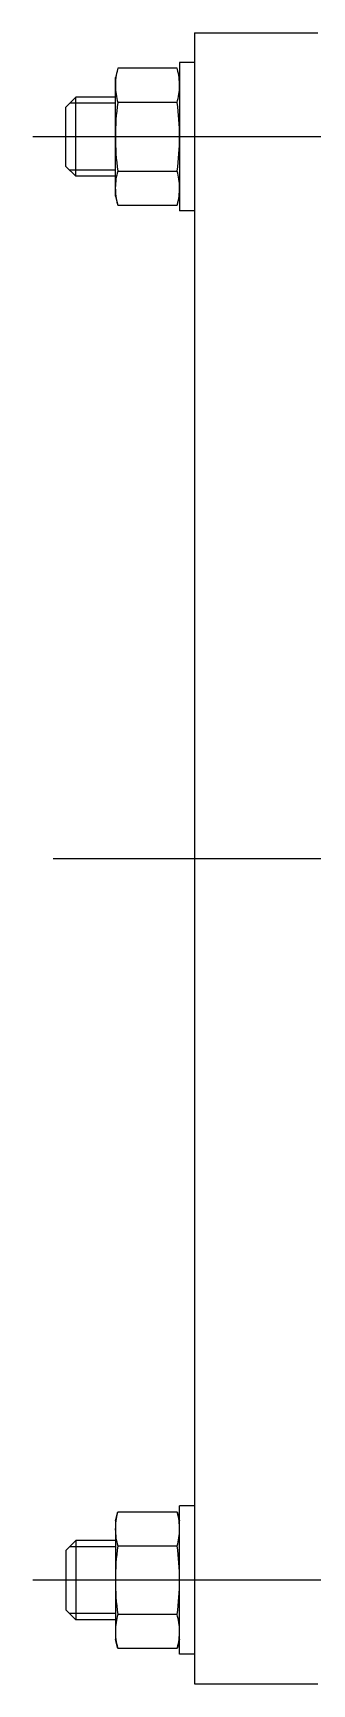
# Model space of a CAD drawing. Header units: millimetres. Extents: x -1838618 to -1600818, y -1770412 to -1553248.
# Drawn here: x -1818056.5 to -1817999.9, y -1654885.6 to -1654551.6 of the extents above; entities that cross this region are included whole.
import ezdxf

# ---------------------------------------------------------------- set-up
doc = ezdxf.new("R2010")
doc.units = ezdxf.units.MM
doc.header["$LTSCALE"] = 100
doc.linetypes.add('CENTER2', pattern=[28.575, 19.05, -3.175, 3.175, -3.175])
doc.layers.add('PV', color=7, linetype='Continuous')

# ---------------------------------------------------------------- blocks, each defined once
blk = doc.blocks.new('GENERATE')
at = {"layer": 'PV', "color": 9, "linetype": 'CENTER2', "ltscale": 25.4}
for p, q in [((-1919.5, 904.88), (-1894.5, 904.88)), ((-1919.5, 904.88), (-1919.5, 570.88)), ((-1922.5, 898.88), (-1922.5, 868.88)), ((-1919.5, 898.88), (-1922.5, 898.88)), ((-1935, 897.73), (-1935.5, 895.88)), ((-1935.5, 871.87), (-1935.5, 895.88)), ((-1923, 897.73), (-1935, 897.73)), ((-1922.5, 895.88), (-1923, 897.73)), ((-1945.5, 889.88), (-1943.5, 891.88)), ((-1935.5, 891.88), (-1943.5, 891.88)), ((-1943.5, 875.88), (-1943.5, 891.88)), ((-1945.5, 877.88), (-1945.5, 889.88)), ((-1935.5, 890.65), (-1944.73, 890.65)), ((-1923, 890.8), (-1935, 890.8)), ((-1700.99, 883.88), (-1952.18, 883.88)), ((-1943.5, 875.88), (-1945.5, 877.88)), ((-1935.5, 877.1), (-1944.73, 877.1)), ((-1935.5, 875.88), (-1943.5, 875.88)), ((-1935, 876.95), (-1923, 876.95)), ((-1935.5, 871.88), (-1935, 870.02)), ((-1923, 870.02), (-1922.5, 871.88)), ((-1935, 870.02), (-1923, 870.02)), ((-1919.5, 868.88), (-1922.5, 868.88)), ((-1948.08, 737.88), (-1719.66, 737.88)), ((-1935.5, 603.88), (-1935, 605.73)), ((-1935, 605.73), (-1923, 605.73)), ((-1923, 605.73), (-1922.5, 603.88)), ((-1922.5, 576.88), (-1922.5, 606.88)), ((-1919.5, 606.88), (-1922.5, 606.88)), ((-1935.5, 603.88), (-1935.5, 579.88)), ((-1943.5, 599.88), (-1945.5, 597.88)), ((-1945.5, 597.88), (-1945.5, 585.88)), ((-1935.5, 598.65), (-1944.73, 598.65)), ((-1935.5, 599.88), (-1943.5, 599.88)), ((-1943.5, 599.88), (-1943.5, 583.88)), ((-1935, 598.8), (-1923, 598.8)), ((-1700.99, 591.88), (-1952.18, 591.88)), ((-1945.5, 585.88), (-1943.5, 583.88)), ((-1935.5, 585.1), (-1944.73, 585.1)), ((-1923, 584.95), (-1935, 584.95)), ((-1935.5, 583.88), (-1943.5, 583.88)), ((-1935, 578.02), (-1935.5, 579.88)), ((-1923, 578.02), (-1935, 578.02)), ((-1922.5, 579.88), (-1923, 578.02)), ((-1919.5, 576.88), (-1922.5, 576.88)), ((-1919.5, 570.88), (-1894.5, 570.88))]:
    blk.add_line(p, q, dxfattribs=at)
for centre, radius, start, end in [((-1923.24, 894.26), 12.26, 164.5441, 196.3707), ((-1934.76, 894.26), 12.26, 343.6306, 15.4754), ((-1886.86, 883.88), 48.64, 171.8111, 188.1885), ((-1971.14, 883.88), 48.64, 351.8116, 8.1886), ((-1923.24, 873.49), 12.27, 163.6328, 195.4782), ((-1934.76, 873.49), 12.27, 344.5134, 16.3671), ((-1923.24, 602.26), 12.27, 164.5218, 196.3672), ((-1934.76, 602.26), 12.27, 343.6329, 15.4866), ((-1886.86, 591.88), 48.64, 171.8115, 188.1889), ((-1971.14, 591.88), 48.64, 351.8114, 8.1884), ((-1923.24, 581.49), 12.26, 163.6293, 195.4559), ((-1934.76, 581.49), 12.26, 344.5246, 16.3694)]:
    blk.add_arc(centre, radius, start, end, dxfattribs=at)

msp = doc.modelspace()

# ---------------------------------------------------------------- block references
at = {"color": 7}
msp.add_blockref('GENERATE', (-1816104.27, -1655456.44), dxfattribs=at)

doc.saveas('drawing.dxf')
